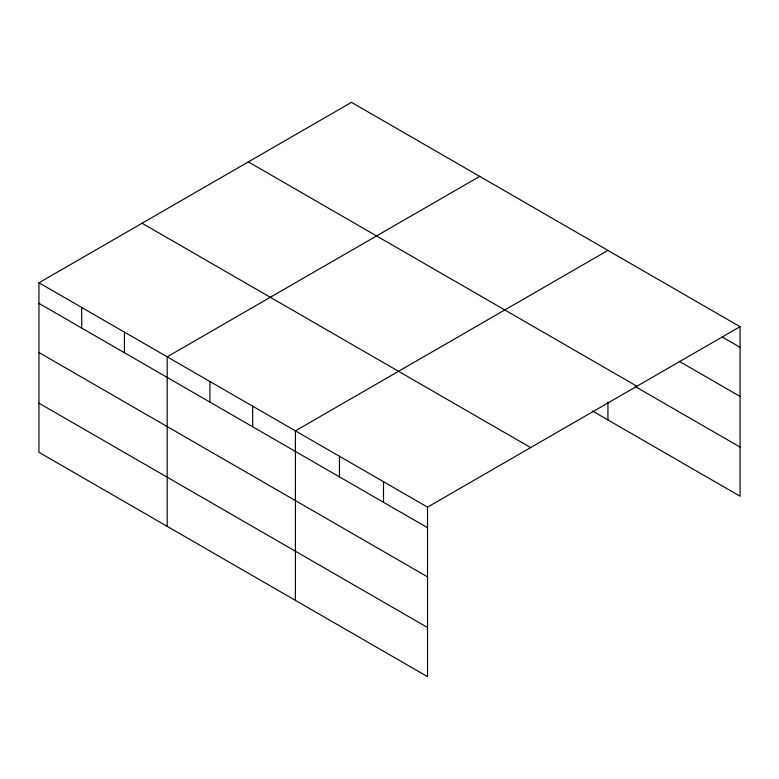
<?xml version="1.0" encoding="UTF-8"?>
<svg xmlns="http://www.w3.org/2000/svg" width="779" height="779" viewBox="0 0 779 779"><rect width="100%" height="100%" fill="white"/><g stroke="black" fill="none" stroke-linecap="round" stroke-linejoin="round"><path stroke-width="1.17" d="M38.95 282.787L427.525 507.129L427.525 676.649L38.95 452.307L38.95 282.787L351.475 102.351L740.05 326.693L740.05 496.213L592.293 410.913M479.708 176.385L167.183 356.821L167.183 526.341M607.932 250.419L295.407 430.845L295.407 600.375M427.525 507.129L740.05 326.693M722.221 336.995L740.05 347.288M679.239 361.329L740.05 396.433M248.345 161.896L636.92 386.238M635.197 386.53L740.05 447.068M142.08 223.242L530.655 447.584M38.95 303.382L427.525 527.724M38.95 352.527L427.525 576.869M38.95 403.162L427.525 627.504M607.932 401.964L607.932 419.939M383.492 481.704L383.492 502.299M339.449 456.27L339.449 476.875M252.669 406.171L252.669 426.775M209.921 381.496L209.921 402.091M124.436 332.136L124.436 352.741M81.698 307.462L81.698 328.056"/></g></svg>
